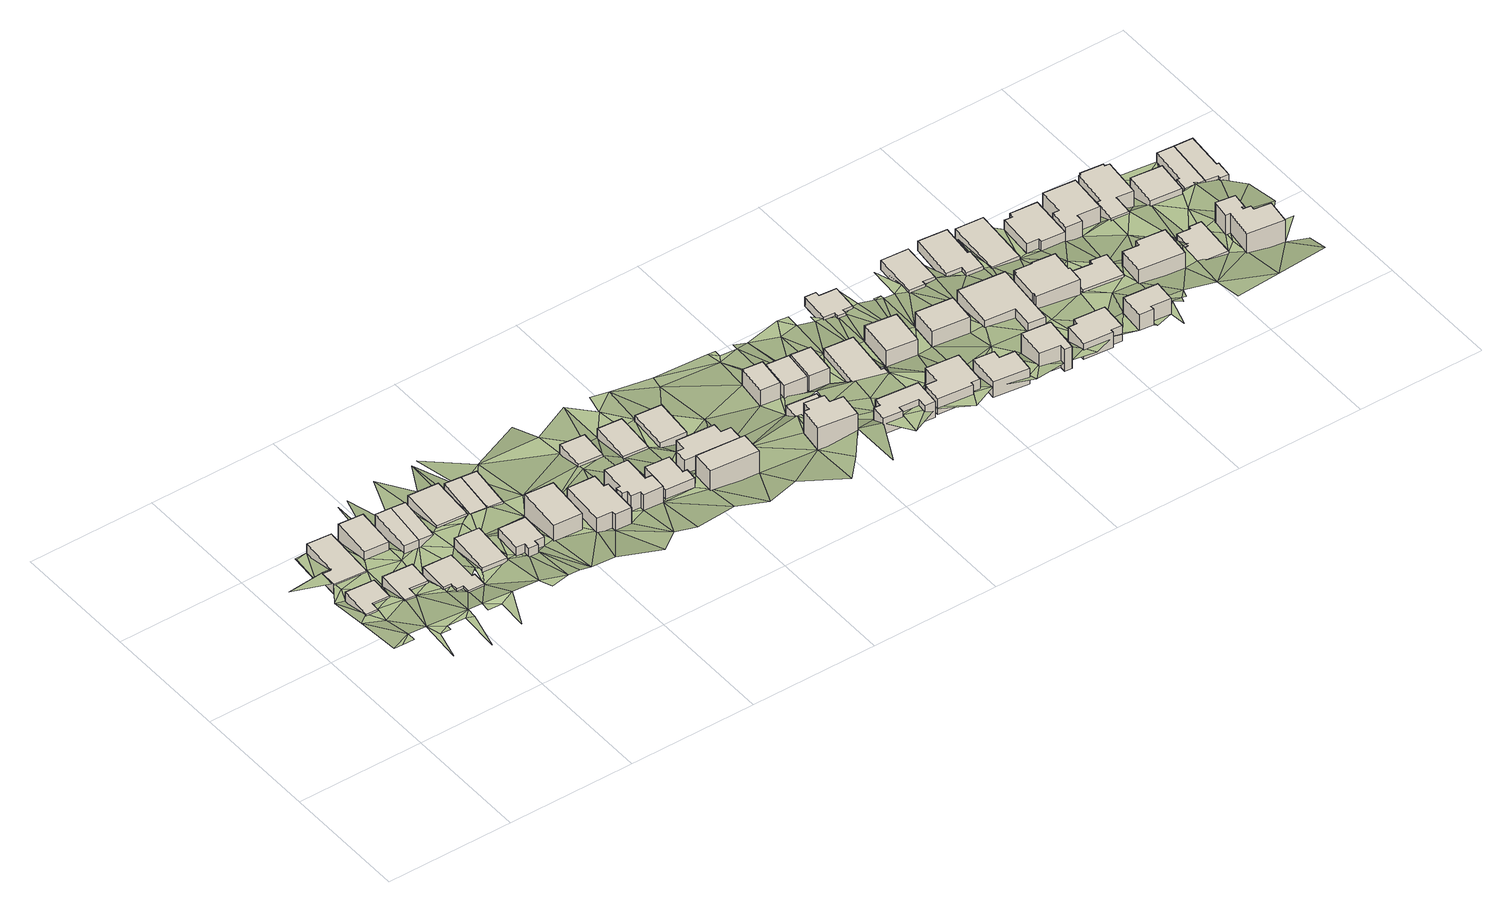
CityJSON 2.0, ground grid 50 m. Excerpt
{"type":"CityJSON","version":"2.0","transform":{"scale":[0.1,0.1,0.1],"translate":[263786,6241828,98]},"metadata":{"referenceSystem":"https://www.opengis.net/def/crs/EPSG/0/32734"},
"CityObjects":{
"building1":{"type":"Building","attributes":{"address":"9 Beresford Road Walmer Estate Cape Town","building":"house","building:levels":1,"building_height":4.1,"plus_code":"4FRW3C7V+5Q9","ground_height":117.95,"roof_height":122.05},"geometry":[{"type":"Solid","lod":"1","boundaries":[[[[0,1,2,3]],[[1,4,5,2]],[[4,6,7,5]],[[6,8,9,7]],[[8,10,11,9]],[[10,0,3,11]],[[3,2,5,7,9,11]],[[10,8,6,4,1,0]]]]}]},
"building2":{"type":"Building","attributes":{"address":"30 Upper Cambridge Street Walmer Estate Cape Town","building":"house","building:levels":1,"building_height":4.1,"plus_code":"4FRW3C7V+7R7","ground_height":113.55,"roof_height":117.65},"geometry":[{"type":"Solid","lod":"1","boundaries":[[[[12,13,14,15]],[[13,16,17,14]],[[16,18,19,17]],[[18,20,21,19]],[[20,22,23,21]],[[22,12,15,23]],[[15,14,17,19,21,23]],[[22,20,18,16,13,12]]]]}]},
"building3":{"type":"Building","attributes":{"address":"11 Beresford Road Walmer Estate Cape Town","building":"house","building:levels":1,"building_height":4.1,"plus_code":"4FRW3C7V+5V2","ground_height":117.81,"roof_height":121.91},"geometry":[{"type":"Solid","lod":"1","boundaries":[[[[24,25,26,27]],[[25,28,29,26]],[[28,30,31,29]],[[30,32,33,31]],[[32,34,35,33]],[[34,24,27,35]],[[27,26,29,31,33,35]],[[34,32,30,28,25,24]]]]}]},
"building4":{"type":"Building","attributes":{"address":"13 Beresford Road Walmer Estate Cape Town","building":"house","building:levels":1,"building_height":4.1,"plus_code":"4FRW3C7V+4WM","ground_height":117.81,"roof_height":121.91},"geometry":[{"type":"Solid","lod":"1","boundaries":[[[[36,37,38,39]],[[37,40,41,38]],[[40,42,43,41]],[[42,44,45,43]],[[44,46,47,45]],[[46,48,49,47]],[[48,50,51,49]],[[50,52,53,51]],[[52,54,55,53]],[[54,36,39,55]],[[39,38,41,43,45,47,49,51,53,55]],[[54,52,50,48,46,44,42,40,37,36]]]]}]},
"building5":{"type":"Building","attributes":{"address":"32 Upper Cambridge Street Walmer Estate Cape Town","building":"house","building:levels":2,"building_height":6.9,"plus_code":"4FRW3C7V+7V4","ground_height":113.62,"roof_height":120.52},"geometry":[{"type":"Solid","lod":"1","boundaries":[[[[56,57,58,59]],[[57,60,61,58]],[[60,62,63,61]],[[62,56,59,63]],[[59,58,61,63]],[[62,60,57,56]]]]}]},
"building6":{"type":"Building","attributes":{"address":"34 Upper Cambridge Street Walmer Estate Cape Town","building":"house","building:levels":2,"building_height":6.9,"plus_code":"4FRW3C7V+6WV","ground_height":113.62,"roof_height":120.52},"geometry":[{"type":"Solid","lod":"1","boundaries":[[[[64,65,66,67]],[[65,68,69,66]],[[68,70,71,69]],[[70,64,67,71]],[[67,66,69,71]],[[70,68,65,64]]]]}]},
"building7":{"type":"Building","attributes":{"address":"15 Beresford Road Walmer Estate Cape Town","building":"house","building:levels":1,"building_height":4.1,"plus_code":"4FRW3C7V+4XP","ground_height":121.27,"roof_height":125.37},"geometry":[{"type":"Solid","lod":"1","boundaries":[[[[72,73,74,75]],[[73,76,77,74]],[[76,78,79,77]],[[78,72,75,79]],[[75,74,77,79]],[[78,76,73,72]]]]}]},
"building8":{"type":"Building","attributes":{"address":"Upper Cambridge Street Walmer Estate Cape Town","building":"house","building:levels":2,"building_height":6.9,"plus_code":"4FRW3C7V+6WX","ground_height":113.62,"roof_height":120.52},"geometry":[{"type":"Solid","lod":"1","boundaries":[[[[64,70,71,67]],[[70,80,81,71]],[[80,82,83,81]],[[82,64,67,83]],[[67,71,81,83]],[[82,80,70,64]]]]}]},
"building9":{"type":"Building","attributes":{"address":"17 Beresford Road Walmer Estate Cape Town","building":"house","building:levels":1,"building_height":4.1,"plus_code":"4FRW3C7W+42G","ground_height":123.93,"roof_height":128.03},"geometry":[{"type":"Solid","lod":"1","boundaries":[[[[84,85,86,87]],[[85,88,89,86]],[[88,90,91,89]],[[90,92,93,91]],[[92,94,95,93]],[[94,96,97,95]],[[96,98,99,97]],[[98,84,87,99]],[[87,86,89,91,93,95,97,99]],[[98,96,94,92,90,88,85,84]]]]}]},
"building10":{"type":"Building","attributes":{"address":"38 Upper Cambridge Street Walmer Estate Cape Town","building":"house","building:levels":1,"building_height":4.1,"plus_code":"4FRW3C7V+6XX","ground_height":117.4,"roof_height":121.5},"geometry":[{"type":"Solid","lod":"1","boundaries":[[[[100,101,102,103]],[[101,104,105,102]],[[104,106,107,105]],[[106,100,103,107]],[[103,102,105,107]],[[106,104,101,100]]]]}]},
"building11":{"type":"Building","attributes":{"address":"42 Upper Cambridge Street Walmer Estate Cape Town","building":"house","building:levels":1,"building_height":4.1,"plus_code":"4FRW3C7W+62Q","ground_height":116.65,"roof_height":120.75},"geometry":[{"type":"Solid","lod":"1","boundaries":[[[[108,109,110,111]],[[109,112,113,110]],[[112,114,115,113]],[[114,108,111,115]],[[111,110,113,115]],[[114,112,109,108]]]]}]},
"building12":{"type":"Building","attributes":{"address":"19 Beresford Road Walmer Estate Cape Town","building":"house","building:levels":3,"building_height":9.7,"plus_code":"4FRW3C7W+44C","ground_height":120.5,"roof_height":130.2},"geometry":[{"type":"Solid","lod":"1","boundaries":[[[[116,117,118,119]],[[117,120,121,118]],[[120,122,123,121]],[[122,116,119,123]],[[119,118,121,123]],[[122,120,117,116]]]]}]},
"building13":{"type":"Building","attributes":{"address":"44 Upper Cambridge Street Walmer Estate Cape Town","building":"house","building:levels":1,"building_height":4.1,"plus_code":"4FRW3C7W+63M","ground_height":116.65,"roof_height":120.75},"geometry":[{"type":"Solid","lod":"1","boundaries":[[[[108,114,115,111]],[[114,124,125,115]],[[124,126,127,125]],[[126,108,111,127]],[[111,115,125,127]],[[126,124,114,108]]]]}]},
"building14":{"type":"Building","attributes":{"address":"21 Beresford Road Walmer Estate Cape Town","building":"house","building:levels":2,"building_height":6.9,"plus_code":"4FRW3C7W+453","ground_height":122.55,"roof_height":129.45},"geometry":[{"type":"Solid","lod":"1","boundaries":[[[[128,129,130,131]],[[129,132,133,130]],[[132,134,135,133]],[[134,136,137,135]],[[136,138,139,137]],[[138,140,141,139]],[[140,142,143,141]],[[142,128,131,143]],[[131,130,133,135,137,139,141,143]],[[142,140,138,136,134,132,129,128]]]]}]},
"building15":{"type":"Building","attributes":{"address":"23 Beresford Road Walmer Estate Cape Town","building":"house","building:levels":2,"building_height":6.9,"plus_code":"4FRW3C7W+46F","ground_height":122.55,"roof_height":129.45},"geometry":[{"type":"Solid","lod":"1","boundaries":[[[[144,145,146,147]],[[145,148,149,146]],[[148,150,151,149]],[[150,152,153,151]],[[152,154,155,153]],[[154,156,157,155]],[[156,158,159,157]],[[158,160,161,159]],[[160,162,163,161]],[[162,164,165,163]],[[164,166,167,165]],[[166,144,147,167]],[[147,146,149,151,153,155,157,159,161,163,165,167]],[[166,164,162,160,158,156,154,152,150,148,145,144]]]]}]},
"building16":{"type":"Building","attributes":{"address":"50 Upper Cambridge Street Walmer Estate Cape Town","building":"house","building:levels":1,"building_height":4.1,"plus_code":"4FRW3C7W+66H","ground_height":115.56,"roof_height":119.66},"geometry":[{"type":"Solid","lod":"1","boundaries":[[[[168,169,170,171]],[[169,172,173,170]],[[172,174,175,173]],[[174,168,171,175]],[[171,170,173,175]],[[174,172,169,168]]]]}]},
"building17":{"type":"Building","attributes":{"address":"25 Beresford Road Walmer Estate Cape Town","building":"house","building:levels":1,"building_height":4.1,"plus_code":"4FRW3C7W+474","ground_height":122.55,"roof_height":126.65},"geometry":[{"type":"Solid","lod":"1","boundaries":[[[[176,177,178,179]],[[177,180,181,178]],[[180,182,183,181]],[[182,184,185,183]],[[184,186,187,185]],[[186,176,179,187]],[[179,178,181,183,185,187]],[[186,184,182,180,177,176]]]]}]},
"building18":{"type":"Building","attributes":{"address":"52 Upper Cambridge Street Walmer Estate Cape Town","building":"house","building:levels":1,"building_height":4.1,"plus_code":"4FRW3C7W+686","ground_height":113.86,"roof_height":117.96},"geometry":[{"type":"Solid","lod":"1","boundaries":[[[[188,189,190,191]],[[189,192,193,190]],[[192,194,195,193]],[[194,188,191,195]],[[191,190,193,195]],[[194,192,189,188]]]]}]},
"building19":{"type":"Building","attributes":{"address":"100 Beresford Road Walmer Estate Cape Town","building":"house","building:levels":3,"building_height":9.7,"plus_code":"4FRW3C7W+39F","ground_height":120.65,"roof_height":130.35},"geometry":[{"type":"Solid","lod":"1","boundaries":[[[[196,197,198,199]],[[197,200,201,198]],[[200,202,203,201]],[[202,196,199,203]],[[199,198,201,203]],[[202,200,197,196]]]]}]},
"building20":{"type":"Building","attributes":{"address":"98 Upper Melbourne Road Walmer Estate Cape Town","building":"house","building:levels":2,"building_height":6.9,"plus_code":"4FRW3C7W+497","ground_height":120.65,"roof_height":127.55},"geometry":[{"type":"Solid","lod":"1","boundaries":[[[[204,205,206,207]],[[205,208,209,206]],[[208,210,211,209]],[[210,212,213,211]],[[212,214,215,213]],[[214,216,217,215]],[[216,218,219,217]],[[218,204,207,219]],[[207,206,209,211,213,215,217,219]],[[218,216,214,212,210,208,205,204]]]]}]},
"building21":{"type":"Building","attributes":{"address":"54 Upper Cambridge Street Walmer Estate Cape Town","building":"house","building:levels":1,"building_height":4.1,"plus_code":"4FRW3C7W+693","ground_height":115.2,"roof_height":119.3},"geometry":[{"type":"Solid","lod":"1","boundaries":[[[[220,221,222,223]],[[221,224,225,222]],[[224,226,227,225]],[[226,220,223,227]],[[223,222,225,227]],[[226,224,221,220]]]]}]},
"building22":{"type":"Building","attributes":{"address":"95 Upper Melbourne Road Walmer Estate Cape Town","building":"house","building:levels":3,"building_height":9.7,"plus_code":"4FRW3C7W+3G9","ground_height":118.43,"roof_height":128.13},"geometry":[{"type":"Solid","lod":"1","boundaries":[[[[228,229,230,231]],[[229,232,233,230]],[[232,234,235,233]],[[234,236,237,235]],[[236,238,239,237]],[[238,240,241,239]],[[240,242,243,241]],[[242,228,231,243]],[[231,230,233,235,237,239,241,243]],[[242,240,238,236,234,232,229,228]]]]}]},
"building23":{"type":"Building","attributes":{"address":"93 Upper Melbourne Road Walmer Estate Cape Town","building":"house","building:levels":1,"building_height":4.1,"plus_code":"4FRW3C7W+4HC","ground_height":113.14,"roof_height":117.24},"geometry":[{"type":"Solid","lod":"1","boundaries":[[[[244,245,246,247]],[[245,248,249,246]],[[248,250,251,249]],[[250,252,253,251]],[[252,254,255,253]],[[254,256,257,255]],[[256,258,259,257]],[[258,244,247,259]],[[247,246,249,251,253,255,257,259]],[[258,256,254,252,250,248,245,244]]]]}]},
"building24":{"type":"Building","attributes":{"address":"58 Upper Cambridge Street Walmer Estate Cape Town","building":"house","building:levels":2,"building_height":6.9,"plus_code":"4FRW3C7W+5GX","ground_height":113.14,"roof_height":120.04},"geometry":[{"type":"Solid","lod":"1","boundaries":[[[[260,261,262,263]],[[261,264,265,262]],[[264,266,267,265]],[[266,260,263,267]],[[263,262,265,267]],[[266,264,261,260]]]]}]},
"building25":{"type":"Building","attributes":{"address":"58 Upper Cambridge Street Walmer Estate Cape Town","building":"house","building:levels":2,"building_height":6.9,"plus_code":"4FRW3C7W+5HP","ground_height":111.33,"roof_height":118.23},"geometry":[{"type":"Solid","lod":"1","boundaries":[[[[268,269,270,271]],[[269,272,273,270]],[[272,274,275,273]],[[274,268,271,275]],[[271,270,273,275]],[[274,272,269,268]]]]}]},
"building26":{"type":"Building","attributes":{"address":"31 Beresford Road Walmer Estate Cape Town","building":"house","building:levels":2,"building_height":6.9,"plus_code":"4FRW3C7W+3M2","ground_height":114.55,"roof_height":121.45},"geometry":[{"type":"Solid","lod":"1","boundaries":[[[[276,277,278,279]],[[277,280,281,278]],[[280,282,283,281]],[[282,284,285,283]],[[284,286,287,285]],[[286,288,289,287]],[[288,290,291,289]],[[290,292,293,291]],[[292,294,295,293]],[[294,276,279,295]],[[279,278,281,283,285,287,289,291,293,295]],[[294,292,290,288,286,284,282,280,277,276]]]]}]},
"building27":{"type":"Building","attributes":{"address":"58 Upper Cambridge Street Walmer Estate Cape Town","building":"house","building:levels":2,"building_height":6.9,"plus_code":"4FRW3C7W+5JM","ground_height":111.33,"roof_height":118.23},"geometry":[{"type":"Solid","lod":"1","boundaries":[[[[296,297,298,299]],[[297,300,301,298]],[[300,302,303,301]],[[302,296,299,303]],[[299,298,301,303]],[[302,300,297,296]]]]}]},
"building28":{"type":"Building","attributes":{"address":"60 Upper Cambridge Street Walmer Estate Cape Town","building":"house","building:levels":1,"building_height":4.1,"plus_code":"4FRW3C7W+5MG","ground_height":109.72,"roof_height":113.82},"geometry":[{"type":"Solid","lod":"1","boundaries":[[[[304,305,306,307]],[[305,308,309,306]],[[308,310,311,309]],[[310,312,313,311]],[[312,314,315,313]],[[314,316,317,315]],[[316,318,319,317]],[[318,304,307,319]],[[307,306,309,311,313,315,317,319]],[[318,316,314,312,310,308,305,304]]]]}]},
"building29":{"type":"Building","attributes":{"address":"33 Beresford Road Walmer Estate Cape Town","building":"house","building:levels":2,"building_height":6.9,"plus_code":"4FRW3C7W+2PX","ground_height":114.55,"roof_height":121.45},"geometry":[{"type":"Solid","lod":"1","boundaries":[[[[320,321,322,323]],[[321,324,325,322]],[[324,326,327,325]],[[326,328,329,327]],[[328,330,331,329]],[[330,332,333,331]],[[332,334,335,333]],[[334,320,323,335]],[[323,322,325,327,329,331,333,335]],[[334,332,330,328,326,324,321,320]]]]}]},
"building30":{"type":"Building","attributes":{"address":"62 Upper Cambridge Street Walmer Estate Cape Town","building":"house","building:levels":2,"building_height":6.9,"plus_code":"4FRW3C7W+5QC","ground_height":109.72,"roof_height":116.62},"geometry":[{"type":"Solid","lod":"1","boundaries":[[[[336,337,338,339]],[[337,340,341,338]],[[340,342,343,341]],[[342,336,339,343]],[[339,338,341,343]],[[342,340,337,336]]]]}]},
"building31":{"type":"Building","attributes":{"address":"35 Beresford Road Walmer Estate Cape Town","building":"house","building:levels":2,"building_height":6.9,"plus_code":"4FRW3C7W+2RG","ground_height":113.11,"roof_height":120.01},"geometry":[{"type":"Solid","lod":"1","boundaries":[[[[344,345,346,347]],[[345,348,349,346]],[[348,350,351,349]],[[350,352,353,351]],[[352,354,355,353]],[[354,344,347,355]],[[347,346,349,351,353,355]],[[354,352,350,348,345,344]]]]}]},
"building32":{"type":"Building","attributes":{"address":"51 Upper Cambridge Street Walmer Estate Cape Town","building":"house","building:levels":1,"building_height":4.1,"plus_code":"4FRW3C7W+7QR","ground_height":102.67,"roof_height":106.77},"geometry":[{"type":"Solid","lod":"1","boundaries":[[[[356,357,358,359]],[[357,360,361,358]],[[360,362,363,361]],[[362,364,365,363]],[[364,366,367,365]],[[366,368,369,367]],[[368,370,371,369]],[[370,372,373,371]],[[372,374,375,373]],[[374,356,359,375]],[[359,358,361,363,365,367,369,371,373,375]],[[374,372,370,368,366,364,362,360,357,356]]]]}]},
"building33":{"type":"Building","attributes":{"address":"64 Upper Cambridge Street Walmer Estate Cape Town","building":"house","building:levels":2,"building_height":6.9,"plus_code":"4FRW3C7W+5R4","ground_height":109.72,"roof_height":116.62},"geometry":[{"type":"Solid","lod":"1","boundaries":[[[[376,377,378,379]],[[377,380,381,378]],[[380,382,383,381]],[[382,376,379,383]],[[379,378,381,383]],[[382,380,377,376]]]]}]},
"building34":{"type":"Building","attributes":{"address":"37 Beresford Road Walmer Estate Cape Town","building":"house","building:levels":3,"building_height":9.7,"plus_code":"4FRW3C7W+2WJ","ground_height":112,"roof_height":121.7},"geometry":[{"type":"Solid","lod":"1","boundaries":[[[[384,385,386,387]],[[385,388,389,386]],[[388,390,391,389]],[[390,392,393,391]],[[392,394,395,393]],[[394,384,387,395]],[[387,386,389,391,393,395]],[[394,392,390,388,385,384]]]]}]},
"building35":{"type":"Building","attributes":{"address":"66 Upper Cambridge Street Walmer Estate Cape Town","building":"house","building:levels":2,"building_height":6.9,"plus_code":"4FRW3C7W+5W3","ground_height":108.32,"roof_height":115.22},"geometry":[{"type":"Solid","lod":"1","boundaries":[[[[396,397,398,399]],[[397,400,401,398]],[[400,402,403,401]],[[402,404,405,403]],[[404,406,407,405]],[[406,396,399,407]],[[399,398,401,403,405,407]],[[406,404,402,400,397,396]]]]}]},
"building36":{"type":"Building","attributes":{"address":"55 Upper Cambridge Street Walmer Estate Cape Town","building":"house","building:levels":1,"building_height":4.1,"plus_code":"4FRW3C7W+7VQ","ground_height":101.28,"roof_height":105.38},"geometry":[{"type":"Solid","lod":"1","boundaries":[[[[408,409,410,411]],[[409,412,413,410]],[[412,414,415,413]],[[414,416,417,415]],[[416,418,419,417]],[[418,408,411,419]],[[411,410,413,415,417,419]],[[418,416,414,412,409,408]]]]}]},
"building37":{"type":"Building","attributes":{"address":"39 Beresford Road Walmer Estate Cape Town","building":"house","building:levels":2,"building_height":6.9,"plus_code":"4FRW3C7W+2XH","ground_height":110.76,"roof_height":117.66},"geometry":[{"type":"Solid","lod":"1","boundaries":[[[[420,421,422,423]],[[421,424,425,422]],[[424,426,427,425]],[[426,428,429,427]],[[428,430,431,429]],[[430,432,433,431]],[[432,434,435,433]],[[434,420,423,435]],[[423,422,425,427,429,431,433,435]],[[434,432,430,428,426,424,421,420]]]]}]},
"building38":{"type":"Building","attributes":{"address":"68 Upper Cambridge Street Walmer Estate Cape Town","building":"house","building:levels":3,"building_height":9.7,"plus_code":"4FRW3C7X+42R","ground_height":107.09,"roof_height":116.79},"geometry":[{"type":"Solid","lod":"1","boundaries":[[[[436,437,438,439]],[[437,440,441,438]],[[440,442,443,441]],[[442,444,445,443]],[[444,446,447,445]],[[446,448,449,447]],[[448,450,451,449]],[[450,452,453,451]],[[452,454,455,453]],[[454,456,457,455]],[[456,458,459,457]],[[458,436,439,459]],[[439,438,441,443,445,447,449,451,453,455,457,459]],[[458,456,454,452,450,448,446,444,442,440,437,436]]]]}]},
"building39":{"type":"Building","attributes":{"address":"57 Upper Cambridge Street Walmer Estate Cape Town","building":"house","building:levels":1,"building_height":4.1,"plus_code":"4FRW3C7W+7XR","ground_height":100.39,"roof_height":104.49},"geometry":[{"type":"Solid","lod":"1","boundaries":[[[[460,461,462,463]],[[461,464,465,462]],[[464,466,467,465]],[[466,468,469,467]],[[468,470,471,469]],[[470,472,473,471]],[[472,474,475,473]],[[474,460,463,475]],[[463,462,465,467,469,471,473,475]],[[474,472,470,468,466,464,461,460]]]]}]},
"building40":{"type":"Building","attributes":{"address":"41 Beresford Road Walmer Estate Cape Town","building":"house","building:levels":2,"building_height":6.9,"plus_code":"4FRW3C7X+237","ground_height":114.5,"roof_height":121.4},"geometry":[{"type":"Solid","lod":"1","boundaries":[[[[476,477,478,479]],[[477,480,481,478]],[[480,482,483,481]],[[482,484,485,483]],[[484,486,487,485]],[[486,476,479,487]],[[479,478,481,483,485,487]],[[486,484,482,480,477,476]]]]}]},
"building41":{"type":"Building","attributes":{"address":"59 Upper Cambridge Street Walmer Estate Cape Town","building":"house","building:levels":1,"building_height":4.1,"plus_code":"4FRW3C7X+72F","ground_height":99.49,"roof_height":103.59},"geometry":[{"type":"Solid","lod":"1","boundaries":[[[[488,489,490,491]],[[489,492,493,490]],[[492,494,495,493]],[[494,488,491,495]],[[491,490,493,495]],[[494,492,489,488]]]]}]},
"building42":{"type":"Building","attributes":{"address":"70 Upper Cambridge Street Walmer Estate Cape Town","building":"house","building:levels":1,"building_height":4.1,"plus_code":"4FRW3C7X+43G","ground_height":107.09,"roof_height":111.19},"geometry":[{"type":"Solid","lod":"1","boundaries":[[[[496,497,498,499]],[[497,500,501,498]],[[500,502,503,501]],[[502,504,505,503]],[[504,506,507,505]],[[506,496,499,507]],[[499,498,501,503,505,507]],[[506,504,502,500,497,496]]]]}]},
"building43":{"type":"Building","attributes":{"address":"61 Upper Cambridge Street Walmer Estate Cape Town","building":"house","building:levels":1,"building_height":4.1,"plus_code":"4FRW3C7X+735","ground_height":102.64,"roof_height":106.74},"geometry":[{"type":"Solid","lod":"1","boundaries":[[[[508,509,510,511]],[[509,512,513,510]],[[512,514,515,513]],[[514,516,517,515]],[[516,518,519,517]],[[518,520,521,519]],[[520,522,523,521]],[[522,508,511,523]],[[511,510,513,515,517,519,521,523]],[[522,520,518,516,514,512,509,508]]]]}]},
"building44":{"type":"Building","attributes":{"address":"72 Upper Cambridge Street Walmer Estate Cape Town","building":"house","building:levels":2,"building_height":6.9,"plus_code":"4FRW3C7X+35R","ground_height":109.26,"roof_height":116.16},"geometry":[{"type":"Solid","lod":"1","boundaries":[[[[524,525,526,527]],[[525,528,529,526]],[[528,530,531,529]],[[530,532,533,531]],[[532,534,535,533]],[[534,524,527,535]],[[527,526,529,531,533,535]],[[534,532,530,528,525,524]]]]}]},
"building45":{"type":"Building","attributes":{"address":"63 Upper Cambridge Street Walmer Estate Cape Town","building":"house","building:levels":2,"building_height":6.9,"plus_code":"4FRW3C7X+756","ground_height":100.96,"roof_height":107.86},"geometry":[{"type":"Solid","lod":"1","boundaries":[[[[536,537,538,539]],[[537,540,541,538]],[[540,542,543,541]],[[542,544,545,543]],[[544,546,547,545]],[[546,548,549,547]],[[548,550,551,549]],[[550,536,539,551]],[[539,538,541,543,545,547,549,551]],[[550,548,546,544,542,540,537,536]]]]}]},
"building46":{"type":"Building","attributes":{"address":"74 Upper Cambridge Street Walmer Estate Cape Town","building":"house","building:levels":1,"building_height":4.1,"plus_code":"4FRW3C7X+36Q","ground_height":104.09,"roof_height":108.19},"geometry":[{"type":"Solid","lod":"1","boundaries":[[[[552,553,554,555]],[[553,556,557,554]],[[556,558,559,557]],[[558,560,561,559]],[[560,562,563,561]],[[562,564,565,563]],[[564,566,567,565]],[[566,552,555,567]],[[555,554,557,559,561,563,565,567]],[[566,564,562,560,558,556,553,552]]]]}]},
"building47":{"type":"Building","attributes":{"address":"65 Upper Cambridge Street Walmer Estate Cape Town","building":"house","building:levels":2,"building_height":6.9,"plus_code":"4FRW3C7X+768","ground_height":98.82,"roof_height":105.72},"geometry":[{"type":"Solid","lod":"1","boundaries":[[[[568,569,570,571]],[[569,572,573,570]],[[572,574,575,573]],[[574,576,577,575]],[[576,578,579,577]],[[578,580,581,579]],[[580,582,583,581]],[[582,584,585,583]],[[584,586,587,585]],[[586,588,589,587]],[[588,590,591,589]],[[590,568,571,591]],[[571,570,573,575,577,579,581,583,585,587,589,591]],[[590,588,586,584,582,580,578,576,574,572,569,568]]]]}]},
"building48":{"type":"Building","attributes":{"address":"76 Upper Cambridge Street Walmer Estate Cape Town","building":"house","building:levels":3,"building_height":9.7,"plus_code":"4FRW3C7X+38M","ground_height":105.66,"roof_height":115.36},"geometry":[{"type":"Solid","lod":"1","boundaries":[[[[592,593,594,595]],[[593,596,597,594]],[[596,598,599,597]],[[598,600,601,599]],[[600,602,603,601]],[[602,604,605,603]],[[604,606,607,605]],[[606,608,609,607]],[[608,610,611,609]],[[610,612,613,611]],[[612,614,615,613]],[[614,592,595,615]],[[595,594,597,599,601,603,605,607,609,611,613,615]],[[614,612,610,608,606,604,602,600,598,596,593,592]]]]}]},
"building49":{"type":"Building","attributes":{"address":"67 Upper Cambridge Street Walmer Estate Cape Town","building":"house","building:levels":2,"building_height":6.9,"plus_code":"4FRW3C7X+67G","ground_height":98.82,"roof_height":105.72},"geometry":[{"type":"Solid","lod":"1","boundaries":[[[[616,617,618,619]],[[617,620,621,618]],[[620,622,623,621]],[[622,616,619,623]],[[619,618,621,623]],[[622,620,617,616]]]]}]},
"building50":{"type":"Building","attributes":{"address":"69 Walmer Estate Cape Town","building":"house","building:levels":1,"building_height":4.1,"plus_code":"4FRW3C7X+785","ground_height":98.82,"roof_height":102.92},"geometry":[{"type":"Solid","lod":"1","boundaries":[[[[624,625,626,627]],[[625,628,629,626]],[[628,630,631,629]],[[630,632,633,631]],[[632,634,635,633]],[[634,636,637,635]],[[636,638,639,637]],[[638,624,627,639]],[[627,626,629,631,633,635,637,639]],[[638,636,634,632,630,628,625,624]]]]}]},
"building51":{"type":"Building","attributes":{"address":"69A Upper Cambridge Street Walmer Estate Cape Town","building":"house","building:levels":1,"building_height":4.1,"plus_code":"4FRW3C7X+69W","ground_height":98.82,"roof_height":102.92},"geometry":[{"type":"Solid","lod":"1","boundaries":[[[[624,638,639,627]],[[638,640,641,639]],[[640,642,643,641]],[[642,644,645,643]],[[644,646,647,645]],[[646,648,649,647]],[[648,650,651,649]],[[650,624,627,651]],[[627,639,641,643,645,647,649,651]],[[650,648,646,644,642,640,638,624]]]]}]},
"terrain1":{"type":"TINRelief","geometry":[{"type":"CompositeSurface","lod":"1","boundaries":[[[652,653,654]],[[652,655,653]],[[656,652,654]],[[652,657,655]],[[655,657,658]],[[659,655,658]],[[657,652,660]],[[660,661,662]],[[657,663,658]],[[658,0,659]],[[660,662,664]],[[0,665,659]],[[657,660,666]],[[662,667,664]],[[657,666,663]],[[668,659,665]],[[669,670,663]],[[671,672,668]],[[671,673,672]],[[665,0,10]],[[660,664,674]],[[669,663,666]],[[660,675,666]],[[676,673,671]],[[675,660,674]],[[665,677,668]],[[678,679,680]],[[678,674,664]],[[681,673,682]],[[666,683,669]],[[665,10,677]],[[10,669,683]],[[13,673,676]],[[13,682,673]],[[674,678,680]],[[681,682,13]],[[677,10,683]],[[674,684,675]],[[675,685,686]],[[684,687,675]],[[675,687,685]],[[688,689,674]],[[683,690,677]],[[674,689,684]],[[691,688,692]],[[693,694,677]],[[677,690,693]],[[24,690,683]],[[695,687,684]],[[685,687,36]],[[696,697,691]],[[684,698,695]],[[688,691,697]],[[698,684,689]],[[685,36,24]],[[57,694,693]],[[689,699,698]],[[700,689,688]],[[700,688,697]],[[690,701,693]],[[702,24,36]],[[690,24,702]],[[701,690,703]],[[697,704,700]],[[690,702,703]],[[700,705,706]],[[56,707,57]],[[36,54,702]],[[65,701,703]],[[54,708,706]],[[56,701,65]],[[73,706,705]],[[709,705,700]],[[73,54,706]],[[700,704,709]],[[702,54,73]],[[710,707,56]],[[704,711,712]],[[56,65,64]],[[713,702,73]],[[704,714,709]],[[56,64,715]],[[704,712,714]],[[716,717,709]],[[718,713,73]],[[709,717,72]],[[719,720,713]],[[709,714,716]],[[719,713,718]],[[718,73,72]],[[721,717,716]],[[721,72,717]],[[714,722,716]],[[714,712,723]],[[720,101,64]],[[712,724,723]],[[720,719,101]],[[725,719,718]],[[64,101,726]],[[723,724,727]],[[718,72,728]],[[721,84,72]],[[723,98,729]],[[98,723,727]],[[718,728,725]],[[726,101,730]],[[72,731,728]],[[98,727,732]],[[100,730,101]],[[84,116,72]],[[84,98,732]],[[733,725,728]],[[72,116,731]],[[100,725,733]],[[732,727,734]],[[735,734,727]],[[116,84,732]],[[100,736,730]],[[736,100,733]],[[737,731,116]],[[738,732,734]],[[736,733,108]],[[116,739,737]],[[142,734,735]],[[740,142,735]],[[737,739,126]],[[739,116,122]],[[741,738,734]],[[742,108,743]],[[741,122,738]],[[108,126,743]],[[734,142,140]],[[743,126,739]],[[744,142,740]],[[122,741,134]],[[128,142,744]],[[739,122,745]],[[128,744,160]],[[152,128,156]],[[128,152,129]],[[169,743,739]],[[160,156,128]],[[132,129,134]],[[150,129,152]],[[154,152,156]],[[746,122,134]],[[150,148,129]],[[129,145,134]],[[158,156,160]],[[129,148,145]],[[160,744,162]],[[162,744,747]],[[745,122,746]],[[739,745,169]],[[746,134,145]],[[743,169,748]],[[144,746,145]],[[749,743,748]],[[750,162,747]],[[162,176,164]],[[186,166,164]],[[186,144,166]],[[164,176,186]],[[745,746,751]],[[751,746,144]],[[162,177,176]],[[750,752,162]],[[753,144,186]],[[162,752,177]],[[748,169,168]],[[144,753,751]],[[186,184,753]],[[182,180,754]],[[752,750,755]],[[177,756,180]],[[189,168,751]],[[184,182,754]],[[753,189,751]],[[752,756,177]],[[757,754,180]],[[168,758,748]],[[757,180,756]],[[184,754,759]],[[184,760,753]],[[761,184,759]],[[758,168,189]],[[761,760,184]],[[759,762,761]],[[755,202,752]],[[757,204,754]],[[204,757,756]],[[763,760,761]],[[758,189,764]],[[188,764,189]],[[760,763,765]],[[226,763,761]],[[202,755,766]],[[760,765,188]],[[756,196,204]],[[764,188,765]],[[761,210,226]],[[764,765,767]],[[764,767,768]],[[202,769,196]],[[208,205,210]],[[769,204,196]],[[765,220,767]],[[204,769,205]],[[226,210,770]],[[202,766,240]],[[205,770,210]],[[226,770,220]],[[240,769,202]],[[240,766,771]],[[772,767,220]],[[772,220,770]],[[244,205,769]],[[770,205,266]],[[773,767,772]],[[240,238,769]],[[240,771,774]],[[769,238,775]],[[205,244,266]],[[244,769,775]],[[770,264,772]],[[776,240,774]],[[236,234,238]],[[770,266,264]],[[775,238,234]],[[777,773,772]],[[775,234,778]],[[778,779,775]],[[234,232,778]],[[780,778,232]],[[772,264,777]],[[244,260,266]],[[776,781,782]],[[228,232,229]],[[780,232,783]],[[244,784,260]],[[773,777,785]],[[783,786,780]],[[232,228,783]],[[787,784,244]],[[788,228,776]],[[261,260,784]],[[776,782,788]],[[261,777,264]],[[784,789,261]],[[783,228,790]],[[272,784,787]],[[261,789,777]],[[228,788,790]],[[785,777,791]],[[792,785,791]],[[793,782,794]],[[272,787,297]],[[795,777,789]],[[796,787,783]],[[797,790,788]],[[795,791,777]],[[798,783,790]],[[300,297,787]],[[272,297,296]],[[274,795,789]],[[796,783,798]],[[799,793,794]],[[274,272,296]],[[796,300,787]],[[800,793,801]],[[799,794,802]],[[799,801,793]],[[795,274,803]],[[296,803,274]],[[795,803,804]],[[790,276,798]],[[805,300,796]],[[805,806,300]],[[806,807,300]],[[300,807,302]],[[803,296,808]],[[796,798,809]],[[808,296,302]],[[807,806,810]],[[328,802,811]],[[798,276,809]],[[302,807,810]],[[328,276,802]],[[812,811,802]],[[302,810,808]],[[276,328,326]],[[803,808,813]],[[276,326,324]],[[324,809,276]],[[812,814,811]],[[808,810,815]],[[816,809,342]],[[342,817,816]],[[813,808,815]],[[818,809,324]],[[342,318,817]],[[809,818,342]],[[815,810,819]],[[812,820,814]],[[318,819,810]],[[815,821,813]],[[814,822,823]],[[818,324,321]],[[318,342,340]],[[822,814,820]],[[336,342,818]],[[824,819,318]],[[820,825,822]],[[318,340,826]],[[336,818,321]],[[822,825,321]],[[826,824,318]],[[819,824,827]],[[340,828,826]],[[321,376,336]],[[824,826,829]],[[337,828,340]],[[830,820,831]],[[832,321,825]],[[337,336,382]],[[382,336,376]],[[376,321,832]],[[828,337,833]],[[828,833,834]],[[825,354,832]],[[354,352,835]],[[836,833,337]],[[837,830,831]],[[837,835,830]],[[836,838,833]],[[839,836,337]],[[337,382,840]],[[354,835,841]],[[376,832,377]],[[832,354,841]],[[837,831,842]],[[835,837,841]],[[840,839,337]],[[840,382,843]],[[837,842,844]],[[845,377,832]],[[382,380,846]],[[847,848,839]],[[839,840,847]],[[382,846,849]],[[832,841,850]],[[382,849,843]],[[377,845,380]],[[832,850,845]],[[845,851,380]],[[846,380,851]],[[850,841,385]],[[846,851,849]],[[843,849,852]],[[385,853,854]],[[855,843,852]],[[845,850,856]],[[854,853,857]],[[849,851,858]],[[849,409,852]],[[385,854,859]],[[850,385,860]],[[860,385,859]],[[858,851,861]],[[857,862,854]],[[863,858,861]],[[859,864,860]],[[859,865,864]],[[860,864,866]],[[867,861,851]],[[868,860,866]],[[860,868,869]],[[867,851,396]],[[869,396,860]],[[869,868,870]],[[864,428,866]],[[408,861,871]],[[862,872,873]],[[871,861,867]],[[874,396,869]],[[477,872,862]],[[866,875,868]],[[876,396,874]],[[877,876,874]],[[874,878,877]],[[867,879,871]],[[866,428,875]],[[880,396,876]],[[877,880,876]],[[881,867,396]],[[428,872,476]],[[476,872,477]],[[880,877,882]],[[883,396,880]],[[883,881,396]],[[428,476,884]],[[480,885,482]],[[886,881,883]],[[428,884,875]],[[887,444,875]],[[482,885,484]],[[886,472,888]],[[889,883,880]],[[886,883,890]],[[887,875,884]],[[887,504,444]],[[504,446,444]],[[880,448,889]],[[504,448,446]],[[884,476,486]],[[891,484,892]],[[887,884,893]],[[504,894,448]],[[484,891,486]],[[448,894,889]],[[884,486,895]],[[894,504,500]],[[500,504,502]],[[486,891,896]],[[895,893,884]],[[889,520,516]],[[520,889,894]],[[516,514,889]],[[897,896,891]],[[898,895,486]],[[889,514,488]],[[898,486,896]],[[516,520,518]],[[497,894,500]],[[899,893,895]],[[898,896,900]],[[522,520,894]],[[899,497,893]],[[497,522,894]],[[514,512,509]],[[534,895,898]],[[899,525,497]],[[525,899,528]],[[544,522,497]],[[901,522,902]],[[898,903,534]],[[544,902,522]],[[497,525,904]],[[522,901,508]],[[497,904,544]],[[901,905,508]],[[905,536,508]],[[906,534,903]],[[525,524,904]],[[907,908,903]],[[548,546,544]],[[544,904,587]],[[906,909,534]],[[534,909,524]],[[544,587,548]],[[903,910,906]],[[911,904,524]],[[911,524,909]],[[589,587,904]],[[587,912,548]],[[913,911,909]],[[914,903,908]],[[911,589,904]],[[914,910,903]],[[912,550,548]],[[550,912,915]],[[916,550,915]],[[553,911,556]],[[589,911,917]],[[917,911,553]],[[568,918,589]],[[910,914,919]],[[920,910,919]],[[589,917,568]],[[552,910,920]],[[919,914,921]],[[914,908,593]],[[552,922,553]],[[917,553,922]],[[920,919,921]],[[923,552,920]],[[568,917,622]],[[552,923,922]],[[622,569,568]],[[908,924,593]],[[917,922,925]],[[926,922,923]],[[927,928,929]],[[930,929,928]],[[931,569,622]],[[930,926,929]],[[930,932,596]],[[933,922,926]],[[930,596,926]],[[922,933,925]],[[622,620,931]],[[924,934,593]],[[925,935,630]],[[925,933,935]],[[625,569,931]],[[925,630,620]],[[596,593,936]],[[596,937,926]],[[630,628,620]],[[931,620,625]],[[933,926,938]],[[939,933,940]],[[628,625,620]],[[933,938,940]],[[941,926,937]],[[941,938,926]],[[942,940,938]]]}]}
},
"vertices":[
[93,546,200],[83,414,200],[83,414,240],[93,546,240],[128,411,200],[128,411,240],[131,447,200],[131,447,240],[199,442,200],[199,442,240],[206,538,200],[206,538,240],
[259,849,155],[163,857,155],[163,857,196],[259,849,196],[152,703,155],[152,703,196],[119,706,155],[119,706,196],[114,639,155],[114,639,196],[243,630,155],[243,630,196],
[356,528,198],[238,536,198],[238,536,239],[356,528,239],[228,398,198],[228,398,239],[272,395,198],[272,395,239],[275,435,198],[275,435,239],[348,429,198],[348,429,239],
[374,495,198],[368,373,198],[368,373,239],[374,495,239],[401,371,198],[401,371,239],[400,339,198],[400,339,239],[426,338,198],[426,338,239],[425,309,198],[425,309,239],[489,306,198],[489,306,239],[492,364,198],[492,364,239],[481,365,198],[481,365,239],[487,489,198],[487,489,239],
[383,840,156],[286,848,156],[286,848,225],[383,840,225],[273,683,156],[273,683,225],[369,676,156],[369,676,225],
[476,810,156],[415,815,156],[415,815,225],[476,810,225],[398,630,156],[398,630,225],[455,626,156],[455,626,225],
[618,511,233],[521,519,233],[521,519,274],[618,511,274],[507,342,233],[507,342,274],[604,334,233],[604,334,274],
[510,620,156],[510,620,225],[531,804,156],[531,804,225],
[756,440,259],[649,447,259],[649,447,300],[756,440,300],[642,335,259],[642,335,300],[674,333,259],[674,333,300],[672,306,259],[672,306,300],[708,303,259],[708,303,300],[710,325,259],[710,325,300],[748,322,259],[748,322,300],
[669,808,194],[550,817,194],[550,817,235],[669,808,235],[537,638,194],[537,638,235],[656,629,194],[656,629,235],
[753,795,186],[690,802,186],[690,802,227],[753,795,227],[669,628,186],[669,628,227],[732,620,186],[732,620,227],
[807,513,225],[793,330,225],[793,330,322],[807,513,322],[904,322,225],[904,322,322],[918,504,225],[918,504,322],
[792,613,186],[792,613,227],[813,788,186],[813,788,227],
[1057,255,245],[1066,397,245],[1066,397,315],[1057,255,315],[1049,398,245],[1049,398,315],[1053,455,245],[1053,455,315],[944,462,245],[944,462,315],[932,280,245],[932,280,315],[993,276,245],[993,276,315],[992,259,245],[992,259,315],
[1189,456,245],[1097,462,245],[1097,462,315],[1189,456,315],[1090,364,245],[1090,364,315],[1076,365,245],[1076,365,315],[1074,330,245],[1074,330,315],[1094,329,245],[1094,329,315],[1092,303,245],[1092,303,315],[1129,301,245],[1129,301,315],[1128,283,245],[1128,283,315],[1205,278,245],[1205,278,315],[1209,346,245],[1209,346,315],[1182,348,245],[1182,348,315],
[1216,733,176],[1121,742,176],[1121,742,217],[1216,733,217],[1110,625,176],[1110,625,217],[1206,617,176],[1206,617,217],
[1221,287,245],[1333,277,245],[1333,277,286],[1221,287,286],[1338,326,245],[1338,326,286],[1321,327,245],[1321,327,286],[1329,413,245],[1329,413,286],[1233,421,245],[1233,421,286],
[1375,740,159],[1279,748,159],[1279,748,200],[1375,740,200],[1266,584,159],[1266,584,200],[1362,576,159],[1362,576,200],
[1568,317,226],[1377,331,226],[1377,331,324],[1568,317,324],[1370,239,226],[1370,239,324],[1561,225,226],[1561,225,324],
[1570,342,226],[1575,403,226],[1575,403,295],[1570,342,295],[1536,406,226],[1536,406,295],[1539,446,226],[1539,446,295],[1390,457,226],[1390,457,295],[1386,411,226],[1386,411,295],[1358,413,226],[1358,413,295],[1353,359,226],[1353,359,295],
[1513,706,172],[1410,715,172],[1410,715,213],[1513,706,213],[1396,554,172],[1396,554,213],[1499,545,172],[1499,545,213],
[1963,301,204],[1911,308,204],[1911,308,301],[1963,301,301],[1916,343,204],[1916,343,301],[1839,353,204],[1839,353,301],[1834,317,204],[1834,317,301],[1814,320,204],[1814,320,301],[1801,224,204],[1801,224,301],[1950,204,204],[1950,204,301],
[1856,477,151],[1848,402,151],[1848,402,192],[1856,477,192],[1863,401,151],[1863,401,192],[1860,374,151],[1860,374,192],[1913,369,151],[1913,369,192],[1915,394,151],[1915,394,192],[1967,389,151],[1967,389,192],[1974,465,151],[1974,465,192],
[1891,555,151],[1906,675,151],[1906,675,220],[1891,555,220],[1829,684,151],[1829,684,220],[1814,564,151],[1814,564,220],
[1919,674,133],[1906,553,133],[1906,553,202],[1919,674,202],[1994,544,133],[1994,544,202],[2007,665,133],[2007,665,202],
[2249,270,165],[2084,286,165],[2084,286,235],[2249,270,235],[2081,254,165],[2081,254,235],[2054,256,165],[2054,256,235],[2048,193,165],[2048,193,235],[2122,186,165],[2122,186,235],[2124,207,165],[2124,207,235],[2199,200,165],[2199,200,235],[2196,164,165],[2196,164,235],[2238,160,165],[2238,160,235],
[2013,665,133],[2000,542,133],[2000,542,202],[2013,665,202],[2078,534,133],[2078,534,202],[2091,656,133],[2091,656,202],
[2150,665,117],[2129,481,117],[2129,481,158],[2150,665,158],[2124,481,117],[2124,481,158],[2120,447,117],[2120,447,158],[2250,433,117],[2250,433,158],[2254,467,117],[2254,467,158],[2242,468,117],[2242,468,158],[2263,653,117],[2263,653,158],
[2424,162,165],[2439,303,165],[2439,303,235],[2424,162,235],[2312,316,165],[2312,316,235],[2304,243,165],[2304,243,235],[2261,247,165],[2261,247,235],[2252,167,165],[2252,167,235],[2389,153,165],[2389,153,235],[2390,166,165],[2390,166,235],
[2410,491,117],[2428,635,117],[2428,635,186],[2410,491,186],[2308,651,117],[2308,651,186],[2290,506,117],[2290,506,186],
[2475,270,151],[2460,139,151],[2460,139,220],[2475,270,220],[2598,123,151],[2598,123,220],[2610,221,151],[2610,221,220],[2550,227,151],[2550,227,220],[2554,261,151],[2554,261,220],
[2291,855,47],[2334,851,47],[2334,851,88],[2291,855,88],[2332,833,47],[2332,833,88],[2363,830,47],[2363,830,88],[2364,848,47],[2364,848,88],[2402,845,47],[2402,845,88],[2411,947,47],[2411,947,88],[2343,953,47],[2343,953,88],[2344,972,47],[2344,972,88],[2302,975,47],[2302,975,88],
[2472,494,117],[2615,478,117],[2615,478,186],[2472,494,186],[2628,591,117],[2628,591,186],[2485,607,117],[2485,607,186],
[2765,112,140],[2781,253,140],[2781,253,237],[2765,112,237],[2669,265,140],[2669,265,237],[2656,148,140],[2656,148,237],[2739,139,140],[2739,139,237],[2737,115,140],[2737,115,237],
[2855,606,103],[2671,625,103],[2671,625,172],[2855,606,172],[2652,447,103],[2652,447,172],[2769,435,103],[2769,435,172],[2760,350,103],[2760,350,172],[2827,343,103],[2827,343,172],
[2730,979,33],[2622,987,33],[2622,987,74],[2730,979,74],[2609,808,33],[2609,808,74],[2670,803,33],[2670,803,74],[2671,817,33],[2671,817,74],[2718,813,33],[2718,813,74],
[2831,137,128],[2945,127,128],[2945,127,197],[2831,137,197],[2946,138,128],[2946,138,197],[2988,135,128],[2988,135,197],[2997,245,128],[2997,245,197],[2877,255,128],[2877,255,197],[2875,232,128],[2875,232,197],[2839,235,128],[2839,235,197],
[2849,446,91],[2854,446,91],[2854,446,188],[2849,446,188],[2852,430,91],[2852,430,188],[3020,413,91],[3020,413,188],[3027,479,91],[3027,479,188],[3021,480,91],[3021,480,188],[3030,566,91],[3030,566,188],[2940,576,91],[2940,576,188],[2940,572,91],[2940,572,188],[2870,579,91],[2870,579,188],[2868,564,91],[2868,564,188],[2861,565,91],[2861,565,188],
[2764,812,24],[2822,806,24],[2822,806,65],[2764,812,65],[2819,775,24],[2819,775,65],[2884,768,24],[2884,768,65],[2893,855,24],[2893,855,65],[2883,856,24],[2883,856,65],[2897,989,24],[2897,989,65],[2784,1000,24],[2784,1000,65],
[3050,212,165],[3040,111,165],[3040,111,234],[3050,212,234],[3096,105,165],[3096,105,234],[3097,122,165],[3097,122,234],[3175,114,165],[3175,114,234],[3183,200,165],[3183,200,234],
[3036,975,15],[2927,984,15],[2927,984,56],[3036,975,56],[2909,756,15],[2909,756,56],[3017,747,15],[3017,747,56],
[3190,398,91],[3203,513,91],[3203,513,132],[3190,398,132],[3140,521,91],[3140,521,132],[3138,504,91],[3138,504,132],[3045,515,91],[3045,515,132],[3033,417,91],[3033,417,132],
[3204,902,46],[3097,911,46],[3097,911,87],[3204,902,87],[3095,891,46],[3095,891,87],[3062,894,46],[3062,894,87],[3051,753,46],[3051,753,87],[3098,749,46],[3098,749,87],[3097,734,46],[3097,734,87],[3190,727,46],[3190,727,87],
[3399,452,113],[3287,465,113],[3287,465,182],[3399,452,182],[3284,441,113],[3284,441,182],[3220,448,113],[3220,448,182],[3208,340,113],[3208,340,182],[3384,320,113],[3384,320,182],
[3239,917,30],[3230,815,30],[3230,815,99],[3239,917,99],[3205,817,30],[3205,817,99],[3197,732,30],[3197,732,99],[3260,727,30],[3260,727,99],[3263,757,30],[3263,757,99],[3350,749,30],[3350,749,99],[3364,905,30],[3364,905,99],
[3574,487,61],[3526,491,61],[3526,491,102],[3574,487,102],[3525,480,61],[3525,480,102],[3472,485,61],[3472,485,102],[3466,414,61],[3466,414,102],[3445,416,61],[3445,416,102],[3437,325,61],[3437,325,102],[3558,314,61],[3558,314,102],
[3502,767,8],[3518,924,8],[3518,924,77],[3502,767,77],[3500,926,8],[3500,926,77],[3501,935,8],[3501,935,77],[3410,945,8],[3410,945,77],[3409,936,8],[3409,936,77],[3401,937,8],[3401,937,77],[3386,793,8],[3386,793,77],[3370,795,8],[3370,795,77],[3360,699,8],[3360,699,77],[3428,692,8],[3428,692,77],[3436,774,8],[3436,774,77],
[3609,281,77],[3753,261,77],[3753,261,174],[3609,281,174],[3767,359,77],[3767,359,174],[3702,369,77],[3702,369,174],[3704,387,77],[3704,387,174],[3675,391,77],[3675,391,174],[3676,399,77],[3676,399,174],[3685,397,77],[3685,397,174],[3694,460,77],[3694,460,174],[3620,471,77],[3620,471,174],[3609,398,77],[3609,398,174],[3626,396,77],[3626,396,174],
[3516,694,8],[3638,680,8],[3638,680,77],[3516,694,77],[3653,813,8],[3653,813,77],[3531,827,8],[3531,827,77],
[3761,895,8],[3695,901,8],[3695,901,49],[3761,895,49],[3681,753,8],[3681,753,49],[3669,754,8],[3669,754,49],[3663,690,8],[3663,690,49],[3698,687,8],[3698,687,49],[3699,698,8],[3699,698,49],[3742,694,8],[3742,694,49],
[3791,686,8],[3791,686,49],[3790,675,8],[3790,675,49],[3824,672,8],[3824,672,49],[3830,738,8],[3830,738,49],[3822,739,8],[3822,739,49],[3835,890,8],[3835,890,49],
[109,215,280],[28,184,280],[60,184,280],[43,385,241],[107,181,280],[117,350,241],[83,414,241],[58,556,200],[178,210,280],[165,37,280],[194,154,280],[128,411,241],[237,171,280],[117,600,200],[228,398,241],[236,151,280],[114,639,200],[199,442,241],[131,447,241],[119,706,200],[2,734,155],[106,727,155],[341,197,280],[272,395,237],[152,703,200],[243,630,198],[309,167,280],[299,6,280],[338,156,280],[115,855,155],[117,850,155],[238,536,200],[366,350,237],[348,429,237],[275,435,237],[368,373,237],[397,193,280],[425,309,237],[366,600,198],[449,151,280],[394,155,280],[273,683,198],[259,849,156],[401,371,237],[441,32,280],[491,153,313],[400,339,237],[426,338,237],[489,306,237],[369,676,198],[455,626,198],[398,630,198],[594,144,313],[507,342,269],[492,364,269],[366,850,156],[481,365,237],[604,334,269],[410,1014,116],[615,95,313],[689,109,313],[510,620,233],[672,306,269],[453,1024,116],[642,335,269],[615,350,269],[615,600,233],[537,638,233],[531,804,194],[649,447,269],[674,333,269],[708,303,269],[734,106,313],[656,629,233],[556,1015,154],[780,105,304],[669,628,233],[710,325,269],[615,850,194],[732,620,233],[793,330,259],[690,802,194],[932,280,259],[874,97,304],[703,1003,154],[792,613,225],[904,322,259],[864,600,225],[1039,42,291],[944,462,259],[733,1015,154],[864,850,186],[1113,95,291],[1110,625,213],[1113,600,213],[1193,69,291],[1113,850,176],[1100,979,136],[1362,95,274],[1206,617,213],[1370,239,245],[1266,584,195],[1353,359,245],[1473,45,274],[1377,331,245],[1362,350,245],[1281,937,159],[1358,413,245],[1362,576,195],[1390,457,245],[1386,411,245],[1396,554,195],[1362,850,159],[1410,715,195],[1612,95,255],[1449,910,159],[1380,927,159],[1612,350,226],[1612,600,172],[1784,13,235],[1612,850,137],[1623,901,137],[1861,95,235],[1848,402,204],[1950,204,235],[1861,850,117],[1860,374,204],[1863,401,204],[1913,369,204],[1952,7,235],[2048,193,217],[1967,389,204],[1906,553,151],[1851,906,117],[1915,394,204],[1974,465,204],[2054,256,184],[1919,674,151],[2084,286,184],[1879,876,117],[1881,904,117],[2122,186,217],[2110,95,217],[1946,871,117],[2120,447,184],[2081,254,184],[2110,350,184],[2196,164,217],[2124,207,217],[2199,200,217],[2238,160,201],[2003,890,100],[1948,894,117],[2124,481,133],[2129,481,133],[2110,600,133],[2110,850,100],[2250,433,165],[2150,665,133],[2252,167,201],[2359,95,201],[2147,920,100],[2389,153,201],[2186,865,100],[2254,467,165],[2242,468,165],[2359,350,165],[2258,859,83],[2460,139,201],[2190,916,100],[2424,162,201],[2390,166,201],[2291,855,83],[2475,270,165],[2332,833,83],[2260,886,83],[2363,830,83],[2334,851,83],[2598,123,188],[2608,95,188],[2608,350,151],[2402,845,83],[2364,848,83],[2610,221,188],[2426,848,83],[2656,148,188],[2411,947,83],[2493,843,68],[2520,831,68],[2669,265,151],[2737,115,177],[2563,828,68],[2739,139,177],[2652,447,151],[2608,600,117],[2521,848,68],[2493,850,68],[2609,808,68],[2760,350,140],[2671,625,117],[2608,850,68],[2765,112,177],[2831,137,177],[2573,956,68],[2769,435,140],[2857,95,177],[2670,803,68],[2839,235,140],[2827,343,140],[2718,813,68],[2945,127,177],[2671,817,68],[2877,255,140],[2875,232,140],[2857,350,140],[2819,775,57],[2852,430,140],[2849,446,140],[2854,446,140],[2764,812,57],[2988,135,165],[2946,138,177],[2861,565,103],[3020,413,128],[2857,600,103],[2870,579,103],[2868,564,103],[2822,806,57],[2940,576,103],[2884,768,57],[2940,572,103],[2909,756,57],[3106,350,128],[3106,95,165],[2893,855,57],[3033,417,128],[2883,856,57],[3017,747,46],[2927,984,24],[3216,165,165],[3181,51,165],[3190,398,128],[3106,600,91],[3208,340,128],[3262,173,152],[3255,153,152],[3287,200,152],[3220,448,128],[3277,168,152],[3205,817,46],[3197,732,46],[3402,165,152],[3355,600,77],[3230,815,46],[3437,325,113],[3415,67,152],[3604,95,134],[3445,416,113],[3558,314,96],[3472,485,77],[3370,795,30],[3466,414,113],[3609,281,96],[3386,793,30],[3401,937,30],[3516,694,61],[3436,774,30],[3604,350,96],[3609,398,96],[3626,396,96],[3604,600,61],[3620,471,96],[3820,129,112],[3638,680,61],[3694,460,96],[3676,399,96],[3675,391,96],[3685,397,96],[3704,387,96],[3604,850,8],[3702,369,96],[3698,687,61],[3831,230,77],[3663,690,61],[3853,350,77],[3848,447,77],[3790,675,43],[3699,698,61],[3742,694,43],[3853,600,43],[3791,686,43]
]}
